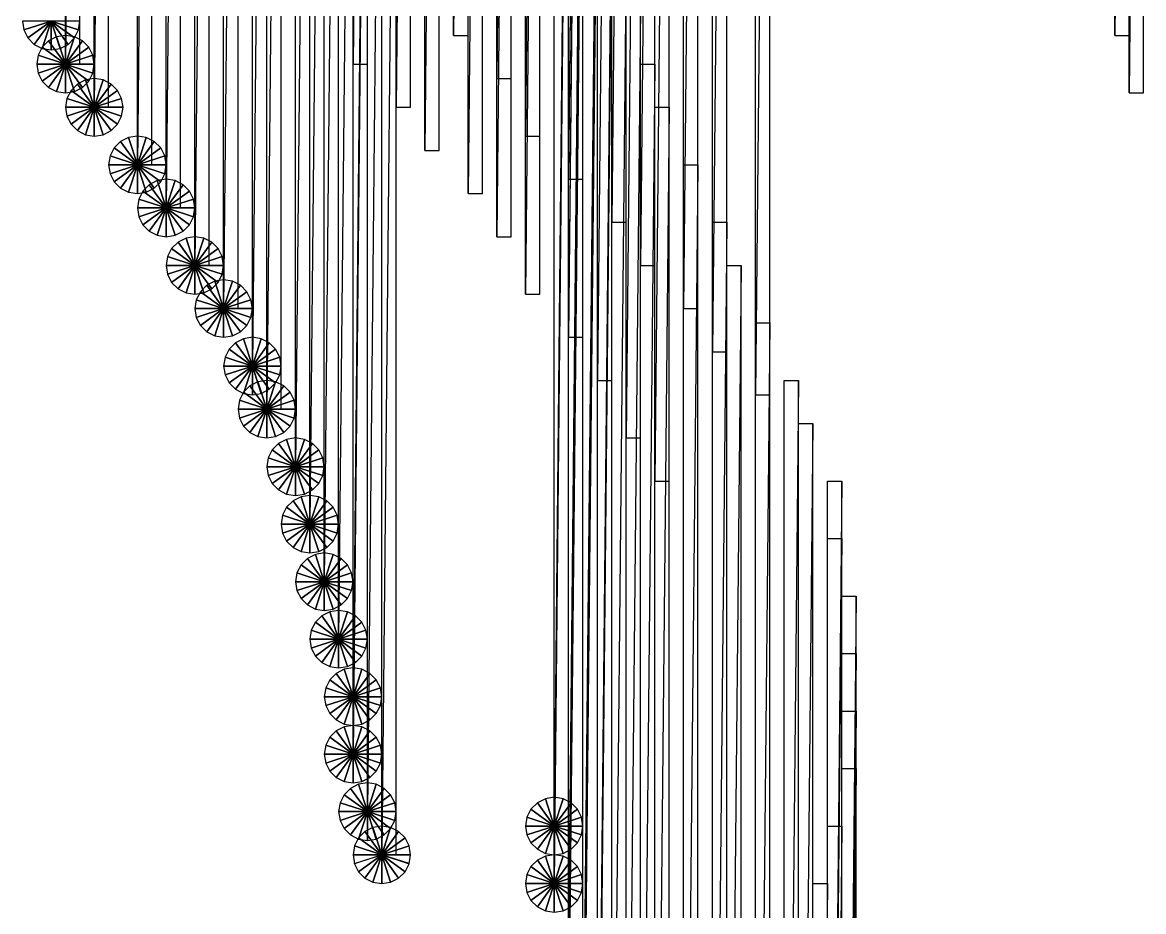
# Model space of a CAD drawing. Header units: metres. Extents: x -172 to 779, y -182 to 937.
# Drawn here: x -2 to 76, y 605 to 666.9 of the extents above; entities that cross this region are included whole.
import ezdxf

# ---------------------------------------------------------------- set-up
doc = ezdxf.new("R2010")
doc.units = ezdxf.units.M

msp = doc.modelspace()

# ---------------------------------------------------------------- linework, layer by layer
for points in [[(28, 666), (29, 666), (29, 767), (29.0001, 767.0001, 0.0001)], [(29, 767), (28, 666), (28, 767), (28.0001, 767.0001, 0.0001)], [(74, 666), (75, 666), (75, 767), (75.0001, 767.0001, 0.0001)], [(75, 767), (74, 666), (74, 767), (74.0001, 767.0001, 0.0001)], [(1, 664), (2, 664), (2, 765), (2.0001, 765.0001, 0.0001)], [(2, 765), (1, 664), (1, 765), (1.0001, 765.0001, 0.0001)], [(21, 664), (22, 664), (22, 765), (22.0001, 765.0001, 0.0001)], [(22, 765), (21, 664), (21, 765), (21.0001, 765.0001, 0.0001)], [(31, 663), (32, 663), (32, 764), (32.0001, 764.0001, 0.0001)], [(32, 764), (31, 663), (31, 764), (31.0001, 764.0001, 0.0001)], [(75, 662), (76, 662), (76, 763), (76.0001, 763.0001, 0.0001)], [(76, 763), (75, 662), (75, 763), (75.0001, 763.0001, 0.0001)], [(3, 661), (4, 661), (4, 762), (4.0001, 762.0001, 0.0001)], [(4, 762), (3, 661), (3, 762), (3.0001, 762.0001, 0.0001)], [(24, 661), (25, 661), (25, 762), (25.0001, 762.0001, 0.0001)], [(25, 762), (24, 661), (24, 762), (24.0001, 762.0001, 0.0001)], [(33, 659), (34, 659), (34, 760), (34.0001, 760.0001, 0.0001)], [(34, 760), (33, 659), (33, 760), (33.0001, 760.0001, 0.0001)], [(26, 658), (27, 658), (27, 759), (27.0001, 759.0001, 0.0001)], [(27, 759), (26, 658), (26, 759), (26.0001, 759.0001, 0.0001)], [(6, 657), (7, 657), (7, 758), (7.0001, 758.0001, 0.0001)], [(7, 758), (6, 657), (6, 758), (6.0001, 758.0001, 0.0001)], [(36, 656), (37, 656), (37, 757), (37.0001, 757.0001, 0.0001)], [(37, 757), (36, 656), (36, 757), (36.0001, 757.0001, 0.0001)], [(29, 655), (30, 655), (30, 756), (30.0001, 756.0001, 0.0001)], [(30, 756), (29, 655), (29, 756), (29.0001, 756.0001, 0.0001)], [(8, 654), (9, 654), (9, 755), (9.0001, 755.0001, 0.0001)], [(9, 755), (8, 654), (8, 755), (8.0001, 755.0001, 0.0001)], [(39, 653), (40, 653), (40, 754), (40.0001, 754.0001, 0.0001)], [(40, 754), (39, 653), (39, 754), (39.0001, 754.0001, 0.0001)], [(31, 652), (32, 652), (32, 753), (32.0001, 753.0001, 0.0001)], [(32, 753), (31, 652), (31, 753), (31.0001, 753.0001, 0.0001)], [(10, 650), (11, 650), (11, 751), (11.0001, 751.0001, 0.0001)], [(11, 751), (10, 650), (10, 751), (10.0001, 751.0001, 0.0001)], [(41, 650), (42, 650), (42, 751), (42.0001, 751.0001, 0.0001)], [(42, 751), (41, 650), (41, 751), (41.0001, 751.0001, 0.0001)], [(33, 648), (34, 648), (34, 749), (34.0001, 749.0001, 0.0001)], [(34, 749), (33, 648), (33, 749), (33.0001, 749.0001, 0.0001)], [(12, 647), (13, 647), (13, 748), (13.0001, 748.0001, 0.0001)], [(13, 748), (12, 647), (12, 748), (12.0001, 748.0001, 0.0001)], [(44, 647), (45, 647), (45, 748), (45.0001, 748.0001, 0.0001)], [(45, 748), (44, 647), (44, 748), (44.0001, 748.0001, 0.0001)], [(36, 645), (37, 645), (37, 746), (37.0001, 746.0001, 0.0001)], [(37, 746), (36, 645), (36, 746), (36.0001, 746.0001, 0.0001)], [(46, 644), (47, 644), (47, 745), (47.0001, 745.0001, 0.0001)], [(47, 745), (46, 644), (46, 745), (46.0001, 745.0001, 0.0001)], [(14, 643), (15, 643), (15, 744), (15.0001, 744.0001, 0.0001)], [(15, 744), (14, 643), (14, 744), (14.0001, 744.0001, 0.0001)], [(38, 642), (39, 642), (39, 743), (39.0001, 743.0001, 0.0001)], [(39, 743), (38, 642), (38, 743), (38.0001, 743.0001, 0.0001)], [(49, 641), (50, 641), (50, 742), (50.0001, 742.0001, 0.0001)], [(50, 742), (49, 641), (49, 742), (49.0001, 742.0001, 0.0001)], [(15, 640), (16, 640), (16, 741), (16.0001, 741.0001, 0.0001)], [(16, 741), (15, 640), (15, 741), (15.0001, 741.0001, 0.0001)], [(40, 638), (41, 638), (41, 739), (41.0001, 739.0001, 0.0001)], [(41, 739), (40, 638), (40, 739), (40.0001, 739.0001, 0.0001)], [(17, 636), (18, 636), (18, 737), (18.0001, 737.0001, 0.0001)], [(18, 737), (17, 636), (17, 737), (17.0001, 737.0001, 0.0001)], [(42, 635), (43, 635), (43, 736), (43.0001, 736.0001, 0.0001)], [(43, 736), (42, 635), (42, 736), (42.0001, 736.0001, 0.0001)], [(18, 632), (19, 632), (19, 733), (19.0001, 733.0001, 0.0001)], [(19, 733), (18, 632), (18, 733), (18.0001, 733.0001, 0.0001)], [(19, 628), (20, 628), (20, 729), (20.0001, 729.0001, 0.0001)], [(20, 729), (19, 628), (19, 729), (19.0001, 729.0001, 0.0001)], [(20, 624), (21, 624), (21, 725), (21.0001, 725.0001, 0.0001)], [(21, 725), (20, 624), (20, 725), (20.0001, 725.0001, 0.0001)], [(21, 620), (22, 620), (22, 721), (22.0001, 721.0001, 0.0001)], [(22, 721), (21, 620), (21, 721), (21.0001, 721.0001, 0.0001)], [(21, 616), (22, 616), (22, 717), (22.0001, 717.0001, 0.0001)], [(22, 717), (21, 616), (21, 717), (21.0001, 717.0001, 0.0001)], [(22, 612), (23, 612), (23, 713), (23.0001, 713.0001, 0.0001)], [(23, 713), (22, 612), (22, 713), (22.0001, 713.0001, 0.0001)], [(35, 611), (36, 611), (36, 712), (36.0001, 712.0001, 0.0001)], [(36, 712), (35, 611), (35, 712), (35.0001, 712.0001, 0.0001)], [(23, 609), (24, 609), (24, 710), (24.0001, 710.0001, 0.0001)], [(24, 710), (23, 609), (23, 710), (23.0001, 710.0001, 0.0001)], [(35, 607), (36, 607), (36, 708), (36.0001, 708.0001, 0.0001)], [(36, 708), (35, 607), (35, 708), (35.0001, 708.0001, 0.0001)], [(36, 603), (37, 603), (37, 704), (37.0001, 704.0001, 0.0001)], [(37, 704), (36, 603), (36, 704), (36.0001, 704.0001, 0.0001)], [(36, 599), (37, 599), (37, 700), (37.0001, 700.0001, 0.0001)], [(37, 700), (36, 599), (36, 700), (36.0001, 700.0001, 0.0001)], [(36, 595), (37, 595), (37, 696), (37.0001, 696.0001, 0.0001)], [(37, 696), (36, 595), (36, 696), (36.0001, 696.0001, 0.0001)], [(37, 591), (38, 591), (38, 692), (38.0001, 692.0001, 0.0001)], [(38, 692), (37, 591), (37, 692), (37.0001, 692.0001, 0.0001)], [(37, 587), (38, 587), (38, 688), (38.0001, 688.0001, 0.0001)], [(38, 688), (37, 587), (37, 688), (37.0001, 688.0001, 0.0001)], [(37, 583), (38, 583), (38, 684), (38.0001, 684.0001, 0.0001)], [(38, 684), (37, 583), (37, 684), (37.0001, 684.0001, 0.0001)], [(38, 579), (39, 579), (39, 680), (39.0001, 680.0001, 0.0001)], [(39, 680), (38, 579), (38, 680), (38.0001, 680.0001, 0.0001)], [(38, 575), (39, 575), (39, 676), (39.0001, 676.0001, 0.0001)], [(39, 676), (38, 575), (38, 676), (38.0001, 676.0001, 0.0001)], [(39, 571), (40, 571), (40, 672), (40.0001, 672.0001, 0.0001)], [(40, 672), (39, 571), (39, 672), (39.0001, 672.0001, 0.0001)], [(40, 567), (41, 567), (41, 668), (41.0001, 668.0001, 0.0001)], [(41, 668), (40, 567), (40, 668), (40.0001, 668.0001, 0.0001)], [(0, 667), (-2, 667), (-1.902113, 666.38196), (-1.902013, 666.3821, 0.0001)], [(0, 667), (-1.902113, 666.38196), (-1.618034, 665.8244), (-1.617934, 665.8245, 0.0001)], [(0, 667), (-1.618034, 665.8244), (-1.175571, 665.38196), (-1.175471, 665.3821, 0.0001)], [(0, 667), (-1.175571, 665.38196), (-0.618034, 665.0979), (-0.617934, 665.098, 0.0001)], [(0, 667), (-0.618034, 665.0979), (0, 665), (0.0001, 665.0001, 0.0001)], [(0, 667), (1.902113, 666.38196), (2, 667), (2.0001, 667.0001, 0.0001)], [(0, 667), (0, 665), (0.618034, 665.0979), (0.618134, 665.098, 0.0001)], [(0, 667), (0.618034, 665.0979), (1.17557, 665.38196), (1.17567, 665.3821, 0.0001)], [(0, 667), (1.17557, 665.38196), (1.618034, 665.8244), (1.618134, 665.8245, 0.0001)], [(0, 667), (1.618034, 665.8244), (1.902113, 666.38196), (1.902213, 666.3821, 0.0001)], [(1, 664), (-0.17557, 665.61804), (-0.618034, 665.1756), (-0.617934, 665.1757, 0.0001)], [(1, 664), (0.381966, 665.9021), (-0.17557, 665.61804), (-0.17547, 665.61816, 0.0001)], [(1, 664), (1, 666), (0.381966, 665.9021), (0.382066, 665.9022, 0.0001)], [(1, 664), (1.618034, 665.9021), (1, 666), (1.0001, 666.0001, 0.0001)], [(1, 664), (2.175571, 665.61804), (1.618034, 665.9021), (1.618134, 665.9022, 0.0001)], [(1, 664), (2.618034, 665.1756), (2.175571, 665.61804), (2.17567, 665.61816, 0.0001)], [(1, 664), (-0.902113, 664.61804), (-1, 664), (-0.9999, 664.0001, 0.0001)], [(1, 664), (-0.618034, 665.1756), (-0.902113, 664.61804), (-0.902013, 664.61816, 0.0001)], [(1, 664), (2.902113, 664.61804), (2.618034, 665.1756), (2.618134, 665.1757, 0.0001)], [(1, 664), (3, 664), (2.902113, 664.61804), (2.902213, 664.61816, 0.0001)], [(1, 664), (-1, 664), (-0.902113, 663.38196), (-0.902013, 663.3821, 0.0001)], [(1, 664), (-0.902113, 663.38196), (-0.618034, 662.8244), (-0.617934, 662.8245, 0.0001)], [(1, 664), (-0.618034, 662.8244), (-0.175571, 662.38196), (-0.175471, 662.3821, 0.0001)], [(1, 664), (-0.175571, 662.38196), (0.381966, 662.0979), (0.382066, 662.098, 0.0001)], [(1, 664), (0.381966, 662.0979), (1, 662), (1.0001, 662.0001, 0.0001)], [(1, 664), (2.902113, 663.38196), (3, 664), (3.0001, 664.0001, 0.0001)], [(1, 664), (1, 662), (1.618034, 662.0979), (1.618134, 662.098, 0.0001)], [(1, 664), (1.618034, 662.0979), (2.17557, 662.38196), (2.17567, 662.3821, 0.0001)], [(1, 664), (2.17557, 662.38196), (2.618034, 662.8244), (2.618134, 662.8245, 0.0001)], [(1, 664), (2.618034, 662.8244), (2.902113, 663.38196), (2.902213, 663.3821, 0.0001)], [(41, 563), (42, 563), (42, 664), (42.0001, 664.0001, 0.0001)], [(42, 664), (41, 563), (41, 664), (41.0001, 664.0001, 0.0001)], [(3, 661), (1.82443, 662.61804), (1.381966, 662.1756), (1.382066, 662.1757, 0.0001)], [(3, 661), (2.381966, 662.9021), (1.82443, 662.61804), (1.82453, 662.61816, 0.0001)], [(3, 661), (3, 663), (2.381966, 662.9021), (2.382066, 662.9022, 0.0001)], [(3, 661), (3.618034, 662.9021), (3, 663), (3.0001, 663.0001, 0.0001)], [(3, 661), (4.175571, 662.61804), (3.618034, 662.9021), (3.618134, 662.9022, 0.0001)], [(3, 661), (4.618034, 662.1756), (4.175571, 662.61804), (4.175671, 662.61816, 0.0001)], [(3, 661), (1.097887, 661.61804), (1, 661), (1.0001, 661.0001, 0.0001)], [(3, 661), (1.381966, 662.1756), (1.097887, 661.61804), (1.097987, 661.61816, 0.0001)], [(3, 661), (4.902113, 661.61804), (4.618034, 662.1756), (4.618134, 662.1757, 0.0001)], [(3, 661), (5, 661), (4.902113, 661.61804), (4.902213, 661.61816, 0.0001)], [(3, 661), (1, 661), (1.097887, 660.38196), (1.097987, 660.3821, 0.0001)], [(3, 661), (1.097887, 660.38196), (1.381966, 659.8244), (1.382066, 659.8245, 0.0001)], [(3, 661), (1.381966, 659.8244), (1.824429, 659.38196), (1.824529, 659.3821, 0.0001)], [(3, 661), (1.824429, 659.38196), (2.381966, 659.0979), (2.382066, 659.098, 0.0001)], [(3, 661), (2.381966, 659.0979), (3, 659), (3.0001, 659.0001, 0.0001)], [(3, 661), (4.902113, 660.38196), (5, 661), (5.0001, 661.0001, 0.0001)], [(3, 661), (3, 659), (3.618034, 659.0979), (3.618134, 659.098, 0.0001)], [(3, 661), (3.618034, 659.0979), (4.17557, 659.38196), (4.17567, 659.3821, 0.0001)], [(3, 661), (4.17557, 659.38196), (4.618034, 659.8244), (4.618134, 659.8245, 0.0001)], [(3, 661), (4.618034, 659.8244), (4.902113, 660.38196), (4.902213, 660.3821, 0.0001)], [(42, 560), (43, 560), (43, 661), (43.0001, 661.0001, 0.0001)], [(43, 661), (42, 560), (42, 661), (42.0001, 661.0001, 0.0001)], [(6, 657), (4.824429, 658.61804), (4.381966, 658.1756), (4.382066, 658.1757, 0.0001)], [(6, 657), (5.381966, 658.9021), (4.824429, 658.61804), (4.82453, 658.61816, 0.0001)], [(6, 657), (6, 659), (5.381966, 658.9021), (5.382066, 658.9022, 0.0001)], [(6, 657), (6.618034, 658.9021), (6, 659), (6.0001, 659.0001, 0.0001)], [(6, 657), (7.175571, 658.61804), (6.618034, 658.9021), (6.618134, 658.9022, 0.0001)], [(6, 657), (7.618034, 658.1756), (7.175571, 658.61804), (7.175671, 658.61816, 0.0001)], [(6, 657), (4.097887, 657.61804), (4, 657), (4.0001, 657.0001, 0.0001)], [(6, 657), (4.381966, 658.1756), (4.097887, 657.61804), (4.097987, 657.61816, 0.0001)], [(6, 657), (7.902113, 657.61804), (7.618034, 658.1756), (7.618134, 658.1757, 0.0001)], [(6, 657), (8, 657), (7.902113, 657.61804), (7.902213, 657.61816, 0.0001)], [(6, 657), (4, 657), (4.097887, 656.38196), (4.097987, 656.3821, 0.0001)], [(6, 657), (4.097887, 656.38196), (4.381966, 655.8244), (4.382066, 655.8245, 0.0001)], [(6, 657), (4.381966, 655.8244), (4.824429, 655.38196), (4.824529, 655.3821, 0.0001)], [(6, 657), (4.824429, 655.38196), (5.381966, 655.0979), (5.382066, 655.098, 0.0001)], [(6, 657), (5.381966, 655.0979), (6, 655), (6.0001, 655.0001, 0.0001)], [(6, 657), (7.902113, 656.38196), (8, 657), (8.0001, 657.0001, 0.0001)], [(6, 657), (6, 655), (6.618034, 655.0979), (6.618135, 655.098, 0.0001)], [(6, 657), (6.618034, 655.0979), (7.17557, 655.38196), (7.17567, 655.3821, 0.0001)], [(6, 657), (7.17557, 655.38196), (7.618034, 655.8244), (7.618134, 655.8245, 0.0001)], [(6, 657), (7.618034, 655.8244), (7.902113, 656.38196), (7.902213, 656.3821, 0.0001)], [(44, 556), (45, 556), (45, 657), (45.0001, 657.0001, 0.0001)], [(45, 657), (44, 556), (44, 657), (44.0001, 657.0001, 0.0001)], [(8, 654), (8, 656), (7.381966, 655.9021), (7.382066, 655.9022, 0.0001)], [(8, 654), (8.618034, 655.9021), (8, 656), (8.0001, 656.0001, 0.0001)], [(8, 654), (6.824429, 655.61804), (6.381966, 655.1756), (6.382066, 655.1757, 0.0001)], [(8, 654), (7.381966, 655.9021), (6.824429, 655.61804), (6.82453, 655.61816, 0.0001)], [(8, 654), (9.17557, 655.61804), (8.618034, 655.9021), (8.618135, 655.9022, 0.0001)], [(8, 654), (9.618034, 655.1756), (9.17557, 655.61804), (9.175671, 655.61816, 0.0001)], [(8, 654), (6.097887, 654.61804), (6, 654), (6.0001, 654.0001, 0.0001)], [(8, 654), (6.381966, 655.1756), (6.097887, 654.61804), (6.097987, 654.61816, 0.0001)], [(8, 654), (9.902113, 654.61804), (9.618034, 655.1756), (9.618135, 655.1757, 0.0001)], [(8, 654), (10, 654), (9.902113, 654.61804), (9.902213, 654.61816, 0.0001)], [(8, 654), (6, 654), (6.097887, 653.38196), (6.097987, 653.3821, 0.0001)], [(8, 654), (6.097887, 653.38196), (6.381966, 652.8244), (6.382066, 652.8245, 0.0001)], [(8, 654), (6.381966, 652.8244), (6.824429, 652.38196), (6.824529, 652.3821, 0.0001)], [(8, 654), (6.824429, 652.38196), (7.381966, 652.0979), (7.382066, 652.098, 0.0001)], [(8, 654), (7.381966, 652.0979), (8, 652), (8.0001, 652.0001, 0.0001)], [(8, 654), (9.902113, 653.38196), (10, 654), (10.0001, 654.0001, 0.0001)], [(8, 654), (8, 652), (8.618034, 652.0979), (8.618135, 652.098, 0.0001)], [(8, 654), (8.618034, 652.0979), (9.17557, 652.38196), (9.175671, 652.3821, 0.0001)], [(8, 654), (9.17557, 652.38196), (9.618034, 652.8244), (9.618135, 652.8245, 0.0001)], [(8, 654), (9.618034, 652.8244), (9.902113, 653.38196), (9.902213, 653.3821, 0.0001)], [(46, 552), (47, 552), (47, 653), (47.0001, 653.0001, 0.0001)], [(47, 653), (46, 552), (46, 653), (46.0001, 653.0001, 0.0001)], [(10, 650), (8.82443, 651.61804), (8.381966, 651.1756), (8.382066, 651.1757, 0.0001)], [(10, 650), (9.381966, 651.9021), (8.82443, 651.61804), (8.82453, 651.61816, 0.0001)], [(10, 650), (10, 652), (9.381966, 651.9021), (9.382066, 651.9022, 0.0001)], [(10, 650), (10.618034, 651.9021), (10, 652), (10.0001, 652.0001, 0.0001)], [(10, 650), (11.17557, 651.61804), (10.618034, 651.9021), (10.618135, 651.9022, 0.0001)], [(10, 650), (11.618034, 651.1756), (11.17557, 651.61804), (11.175671, 651.61816, 0.0001)], [(10, 650), (8.097887, 650.61804), (8, 650), (8.0001, 650.0001, 0.0001)], [(10, 650), (8.381966, 651.1756), (8.097887, 650.61804), (8.097987, 650.61816, 0.0001)], [(10, 650), (11.902113, 650.61804), (11.618034, 651.1756), (11.618135, 651.1757, 0.0001)], [(10, 650), (12, 650), (11.902113, 650.61804), (11.902213, 650.61816, 0.0001)], [(10, 650), (8, 650), (8.097887, 649.38196), (8.097987, 649.3821, 0.0001)], [(10, 650), (8.097887, 649.38196), (8.381966, 648.8244), (8.382066, 648.8245, 0.0001)], [(10, 650), (8.381966, 648.8244), (8.82443, 648.38196), (8.82453, 648.3821, 0.0001)], [(10, 650), (8.82443, 648.38196), (9.381966, 648.0979), (9.382066, 648.098, 0.0001)], [(10, 650), (9.381966, 648.0979), (10, 648), (10.0001, 648.0001, 0.0001)], [(10, 650), (11.902113, 649.38196), (12, 650), (12.0001, 650.0001, 0.0001)], [(10, 650), (10, 648), (10.618034, 648.0979), (10.618135, 648.098, 0.0001)], [(10, 650), (10.618034, 648.0979), (11.17557, 648.38196), (11.175671, 648.3821, 0.0001)], [(10, 650), (11.17557, 648.38196), (11.618034, 648.8244), (11.618135, 648.8245, 0.0001)], [(10, 650), (11.618034, 648.8244), (11.902113, 649.38196), (11.902213, 649.3821, 0.0001)], [(47, 549), (48, 549), (48, 650), (48.0001, 650.0001, 0.0001)], [(48, 650), (47, 549), (47, 650), (47.0001, 650.0001, 0.0001)], [(12, 647), (12, 649), (11.381966, 648.9021), (11.382066, 648.9022, 0.0001)], [(12, 647), (12.618034, 648.9021), (12, 649), (12.0001, 649.0001, 0.0001)], [(12, 647), (10.82443, 648.61804), (10.381966, 648.1756), (10.382066, 648.1757, 0.0001)], [(12, 647), (11.381966, 648.9021), (10.82443, 648.61804), (10.82453, 648.61816, 0.0001)], [(12, 647), (13.17557, 648.61804), (12.618034, 648.9021), (12.618135, 648.9022, 0.0001)], [(12, 647), (13.618034, 648.1756), (13.17557, 648.61804), (13.175671, 648.61816, 0.0001)], [(12, 647), (10.097887, 647.61804), (10, 647), (10.0001, 647.0001, 0.0001)], [(12, 647), (10.381966, 648.1756), (10.097887, 647.61804), (10.097987, 647.61816, 0.0001)], [(12, 647), (13.902113, 647.61804), (13.618034, 648.1756), (13.618135, 648.1757, 0.0001)], [(12, 647), (14, 647), (13.902113, 647.61804), (13.902213, 647.61816, 0.0001)], [(12, 647), (10, 647), (10.097887, 646.38196), (10.097987, 646.3821, 0.0001)], [(12, 647), (10.097887, 646.38196), (10.381966, 645.8244), (10.382066, 645.8245, 0.0001)], [(12, 647), (10.381966, 645.8244), (10.82443, 645.38196), (10.82453, 645.3821, 0.0001)], [(12, 647), (10.82443, 645.38196), (11.381966, 645.0979), (11.382066, 645.098, 0.0001)], [(12, 647), (11.381966, 645.0979), (12, 645), (12.0001, 645.0001, 0.0001)], [(12, 647), (13.902113, 646.38196), (14, 647), (14.0001, 647.0001, 0.0001)], [(12, 647), (12, 645), (12.618034, 645.0979), (12.618135, 645.098, 0.0001)], [(12, 647), (12.618034, 645.0979), (13.17557, 645.38196), (13.175671, 645.3821, 0.0001)], [(12, 647), (13.17557, 645.38196), (13.618034, 645.8244), (13.618135, 645.8245, 0.0001)], [(12, 647), (13.618034, 645.8244), (13.902113, 646.38196), (13.902213, 646.3821, 0.0001)], [(49, 545), (50, 545), (50, 646), (50.0001, 646.0001, 0.0001)], [(50, 646), (49, 545), (49, 646), (49.0001, 646.0001, 0.0001)], [(14, 643), (12.82443, 644.61804), (12.381966, 644.1756), (12.382066, 644.1757, 0.0001)], [(14, 643), (13.381966, 644.9021), (12.82443, 644.61804), (12.82453, 644.61816, 0.0001)], [(14, 643), (14, 645), (13.381966, 644.9021), (13.382066, 644.9022, 0.0001)], [(14, 643), (14.618034, 644.9021), (14, 645), (14.0001, 645.0001, 0.0001)], [(14, 643), (15.17557, 644.61804), (14.618034, 644.9021), (14.618135, 644.9022, 0.0001)], [(14, 643), (15.618034, 644.1756), (15.17557, 644.61804), (15.175671, 644.61816, 0.0001)], [(14, 643), (12.097887, 643.61804), (12, 643), (12.0001, 643.0001, 0.0001)], [(14, 643), (12.381966, 644.1756), (12.097887, 643.61804), (12.097987, 643.61816, 0.0001)], [(14, 643), (15.902113, 643.61804), (15.618034, 644.1756), (15.618135, 644.1757, 0.0001)], [(14, 643), (16, 643), (15.902113, 643.61804), (15.902213, 643.61816, 0.0001)], [(14, 643), (12, 643), (12.097887, 642.38196), (12.097987, 642.3821, 0.0001)], [(14, 643), (12.097887, 642.38196), (12.381966, 641.8244), (12.382066, 641.8245, 0.0001)], [(14, 643), (12.381966, 641.8244), (12.82443, 641.38196), (12.82453, 641.3821, 0.0001)], [(14, 643), (12.82443, 641.38196), (13.381966, 641.0979), (13.382066, 641.098, 0.0001)], [(14, 643), (13.381966, 641.0979), (14, 641), (14.0001, 641.0001, 0.0001)], [(14, 643), (15.902113, 642.38196), (16, 643), (16.0001, 643.0001, 0.0001)], [(14, 643), (14, 641), (14.618034, 641.0979), (14.618135, 641.098, 0.0001)], [(14, 643), (14.618034, 641.0979), (15.17557, 641.38196), (15.175671, 641.3821, 0.0001)], [(14, 643), (15.17557, 641.38196), (15.618034, 641.8244), (15.618135, 641.8245, 0.0001)], [(14, 643), (15.618034, 641.8244), (15.902113, 642.38196), (15.902213, 642.3821, 0.0001)], [(15, 640), (15, 642), (14.381966, 641.9021), (14.382066, 641.9022, 0.0001)], [(15, 640), (15.618034, 641.9021), (15, 642), (15.0001, 642.0001, 0.0001)], [(51, 541), (52, 541), (52, 642), (52.0001, 642.0001, 0.0001)], [(52, 642), (51, 541), (51, 642), (51.0001, 642.0001, 0.0001)], [(15, 640), (13.381966, 641.1756), (13.097887, 640.61804), (13.097987, 640.61816, 0.0001)], [(15, 640), (13.82443, 641.61804), (13.381966, 641.1756), (13.382066, 641.1757, 0.0001)], [(15, 640), (14.381966, 641.9021), (13.82443, 641.61804), (13.82453, 641.61816, 0.0001)], [(15, 640), (16.175571, 641.61804), (15.618034, 641.9021), (15.618135, 641.9022, 0.0001)], [(15, 640), (16.618034, 641.1756), (16.175571, 641.61804), (16.17567, 641.61816, 0.0001)], [(15, 640), (16.902113, 640.61804), (16.618034, 641.1756), (16.618134, 641.1757, 0.0001)], [(15, 640), (13.097887, 640.61804), (13, 640), (13.0001, 640.0001, 0.0001)], [(15, 640), (17, 640), (16.902113, 640.61804), (16.902212, 640.61816, 0.0001)], [(15, 640), (13, 640), (13.097887, 639.38196), (13.097987, 639.3821, 0.0001)], [(15, 640), (13.097887, 639.38196), (13.381966, 638.8244), (13.382066, 638.8245, 0.0001)], [(15, 640), (13.381966, 638.8244), (13.82443, 638.38196), (13.82453, 638.3821, 0.0001)], [(15, 640), (13.82443, 638.38196), (14.381966, 638.0979), (14.382066, 638.098, 0.0001)], [(15, 640), (14.381966, 638.0979), (15, 638), (15.0001, 638.0001, 0.0001)], [(15, 640), (16.902113, 639.38196), (17, 640), (17.0001, 640.0001, 0.0001)], [(15, 640), (15, 638), (15.618034, 638.0979), (15.618135, 638.098, 0.0001)], [(15, 640), (15.618034, 638.0979), (16.17557, 638.38196), (16.175669, 638.3821, 0.0001)], [(15, 640), (16.17557, 638.38196), (16.618034, 638.8244), (16.618134, 638.8245, 0.0001)], [(15, 640), (16.618034, 638.8244), (16.902113, 639.38196), (16.902212, 639.3821, 0.0001)], [(52, 538), (53, 538), (53, 639), (53.0001, 639.0001, 0.0001)], [(53, 639), (52, 538), (52, 639), (52.0001, 639.0001, 0.0001)], [(17, 636), (15.82443, 637.61804), (15.381966, 637.1756), (15.382066, 637.1757, 0.0001)], [(17, 636), (16.381966, 637.9021), (15.82443, 637.61804), (15.82453, 637.61816, 0.0001)], [(17, 636), (17, 638), (16.381966, 637.9021), (16.382065, 637.9022, 0.0001)], [(17, 636), (17.618034, 637.9021), (17, 638), (17.0001, 638.0001, 0.0001)], [(17, 636), (18.175571, 637.61804), (17.618034, 637.9021), (17.618134, 637.9022, 0.0001)], [(17, 636), (18.618034, 637.1756), (18.175571, 637.61804), (18.17567, 637.61816, 0.0001)], [(17, 636), (15.097887, 636.61804), (15, 636), (15.0001, 636.0001, 0.0001)], [(17, 636), (15.381966, 637.1756), (15.097887, 636.61804), (15.097987, 636.61816, 0.0001)], [(17, 636), (18.902113, 636.61804), (18.618034, 637.1756), (18.618134, 637.1757, 0.0001)], [(17, 636), (19, 636), (18.902113, 636.61804), (18.902212, 636.61816, 0.0001)], [(17, 636), (15, 636), (15.097887, 635.38196), (15.097987, 635.3821, 0.0001)], [(17, 636), (15.097887, 635.38196), (15.381966, 634.8244), (15.382066, 634.8245, 0.0001)], [(17, 636), (15.381966, 634.8244), (15.82443, 634.38196), (15.82453, 634.3821, 0.0001)], [(17, 636), (15.82443, 634.38196), (16.381966, 634.0979), (16.382065, 634.098, 0.0001)], [(17, 636), (16.381966, 634.0979), (17, 634), (17.0001, 634.0001, 0.0001)], [(17, 636), (18.902113, 635.38196), (19, 636), (19.0001, 636.0001, 0.0001)], [(17, 636), (17, 634), (17.618034, 634.0979), (17.618134, 634.098, 0.0001)], [(17, 636), (17.618034, 634.0979), (18.17557, 634.38196), (18.175669, 634.3821, 0.0001)], [(17, 636), (18.17557, 634.38196), (18.618034, 634.8244), (18.618134, 634.8245, 0.0001)], [(17, 636), (18.618034, 634.8244), (18.902113, 635.38196), (18.902212, 635.3821, 0.0001)], [(54, 534), (55, 534), (55, 635), (55.0001, 635.0001, 0.0001)], [(55, 635), (54, 534), (54, 635), (54.0001, 635.0001, 0.0001)], [(18, 632), (16.82443, 633.61804), (16.381966, 633.1756), (16.382065, 633.1757, 0.0001)], [(18, 632), (17.381966, 633.9021), (16.82443, 633.61804), (16.82453, 633.61816, 0.0001)], [(18, 632), (18, 634), (17.381966, 633.9021), (17.382065, 633.9022, 0.0001)], [(18, 632), (18.618034, 633.9021), (18, 634), (18.0001, 634.0001, 0.0001)], [(18, 632), (19.175571, 633.61804), (18.618034, 633.9021), (18.618134, 633.9022, 0.0001)], [(18, 632), (19.618034, 633.1756), (19.175571, 633.61804), (19.17567, 633.61816, 0.0001)], [(18, 632), (16.097887, 632.61804), (16, 632), (16.0001, 632.0001, 0.0001)], [(18, 632), (16.381966, 633.1756), (16.097887, 632.61804), (16.097986, 632.61816, 0.0001)], [(18, 632), (19.902113, 632.61804), (19.618034, 633.1756), (19.618134, 633.1757, 0.0001)], [(18, 632), (20, 632), (19.902113, 632.61804), (19.902212, 632.61816, 0.0001)], [(18, 632), (16, 632), (16.097887, 631.38196), (16.097986, 631.3821, 0.0001)], [(18, 632), (16.097887, 631.38196), (16.381966, 630.8244), (16.382065, 630.8245, 0.0001)], [(18, 632), (16.381966, 630.8244), (16.824429, 630.38196), (16.824528, 630.3821, 0.0001)], [(18, 632), (16.824429, 630.38196), (17.381966, 630.0979), (17.382065, 630.098, 0.0001)], [(18, 632), (17.381966, 630.0979), (18, 630), (18.0001, 630.0001, 0.0001)], [(18, 632), (19.902113, 631.38196), (20, 632), (20.0001, 632.0001, 0.0001)], [(18, 632), (18, 630), (18.618034, 630.0979), (18.618134, 630.098, 0.0001)], [(18, 632), (18.618034, 630.0979), (19.17557, 630.38196), (19.175669, 630.3821, 0.0001)], [(18, 632), (19.17557, 630.38196), (19.618034, 630.8244), (19.618134, 630.8245, 0.0001)], [(18, 632), (19.618034, 630.8244), (19.902113, 631.38196), (19.902212, 631.3821, 0.0001)], [(54, 530), (55, 530), (55, 631), (55.0001, 631.0001, 0.0001)], [(55, 631), (54, 530), (54, 631), (54.0001, 631.0001, 0.0001)], [(19, 628), (17.82443, 629.61804), (17.381966, 629.1756), (17.382065, 629.1757, 0.0001)], [(19, 628), (18.381966, 629.9021), (17.82443, 629.61804), (17.82453, 629.61816, 0.0001)], [(19, 628), (19, 630), (18.381966, 629.9021), (18.382065, 629.9022, 0.0001)], [(19, 628), (19.618034, 629.9021), (19, 630), (19.0001, 630.0001, 0.0001)], [(19, 628), (20.175571, 629.61804), (19.618034, 629.9021), (19.618134, 629.9022, 0.0001)], [(19, 628), (20.618034, 629.1756), (20.175571, 629.61804), (20.17567, 629.61816, 0.0001)], [(19, 628), (17.381966, 629.1756), (17.097887, 628.61804), (17.097986, 628.61816, 0.0001)], [(19, 628), (20.902113, 628.61804), (20.618034, 629.1756), (20.618134, 629.1757, 0.0001)], [(19, 628), (17.097887, 628.61804), (17, 628), (17.0001, 628.0001, 0.0001)], [(19, 628), (17, 628), (17.097887, 627.38196), (17.097986, 627.3821, 0.0001)], [(19, 628), (17.097887, 627.38196), (17.381966, 626.8244), (17.382065, 626.8245, 0.0001)], [(19, 628), (17.381966, 626.8244), (17.824429, 626.38196), (17.824528, 626.3821, 0.0001)], [(19, 628), (17.824429, 626.38196), (18.381966, 626.0979), (18.382065, 626.098, 0.0001)], [(19, 628), (18.381966, 626.0979), (19, 626), (19.0001, 626.0001, 0.0001)], [(19, 628), (21, 628), (20.902113, 628.61804), (20.902212, 628.61816, 0.0001)], [(19, 628), (20.902113, 627.38196), (21, 628), (21.0001, 628.0001, 0.0001)], [(19, 628), (19, 626), (19.618034, 626.0979), (19.618134, 626.098, 0.0001)], [(19, 628), (19.618034, 626.0979), (20.17557, 626.38196), (20.175669, 626.3821, 0.0001)], [(19, 628), (20.17557, 626.38196), (20.618034, 626.8244), (20.618134, 626.8245, 0.0001)], [(19, 628), (20.618034, 626.8244), (20.902113, 627.38196), (20.902212, 627.3821, 0.0001)], [(55, 526), (56, 526), (56, 627), (56.0001, 627.0001, 0.0001)], [(56, 627), (55, 526), (55, 627), (55.0001, 627.0001, 0.0001)], [(20, 624), (18.82443, 625.61804), (18.381966, 625.1756), (18.382065, 625.1757, 0.0001)], [(20, 624), (19.381966, 625.9021), (18.82443, 625.61804), (18.82453, 625.61816, 0.0001)], [(20, 624), (20, 626), (19.381966, 625.9021), (19.382065, 625.9022, 0.0001)], [(20, 624), (20.618034, 625.9021), (20, 626), (20.0001, 626.0001, 0.0001)], [(20, 624), (21.175571, 625.61804), (20.618034, 625.9021), (20.618134, 625.9022, 0.0001)], [(20, 624), (21.618034, 625.1756), (21.175571, 625.61804), (21.17567, 625.61816, 0.0001)], [(20, 624), (18.381966, 625.1756), (18.097887, 624.61804), (18.097986, 624.61816, 0.0001)], [(20, 624), (21.902113, 624.61804), (21.618034, 625.1756), (21.618134, 625.1757, 0.0001)], [(20, 624), (18.097887, 624.61804), (18, 624), (18.0001, 624.0001, 0.0001)], [(20, 624), (22, 624), (21.902113, 624.61804), (21.902212, 624.61816, 0.0001)], [(20, 624), (18, 624), (18.097887, 623.38196), (18.097986, 623.3821, 0.0001)], [(20, 624), (18.097887, 623.38196), (18.381966, 622.8244), (18.382065, 622.8245, 0.0001)], [(20, 624), (18.381966, 622.8244), (18.824429, 622.38196), (18.824528, 622.3821, 0.0001)], [(20, 624), (18.824429, 622.38196), (19.381966, 622.0979), (19.382065, 622.098, 0.0001)], [(20, 624), (19.381966, 622.0979), (20, 622), (20.0001, 622.0001, 0.0001)], [(20, 624), (21.902113, 623.38196), (22, 624), (22.0001, 624.0001, 0.0001)], [(20, 624), (20, 622), (20.618034, 622.0979), (20.618134, 622.098, 0.0001)], [(20, 624), (20.618034, 622.0979), (21.17557, 622.38196), (21.175669, 622.3821, 0.0001)], [(20, 624), (21.17557, 622.38196), (21.618034, 622.8244), (21.618134, 622.8245, 0.0001)], [(20, 624), (21.618034, 622.8244), (21.902113, 623.38196), (21.902212, 623.3821, 0.0001)], [(55, 522), (56, 522), (56, 623), (56.0001, 623.0001, 0.0001)], [(56, 623), (55, 522), (55, 623), (55.0001, 623.0001, 0.0001)], [(21, 620), (20.381966, 621.9021), (19.82443, 621.61804), (19.82453, 621.61816, 0.0001)], [(21, 620), (21, 622), (20.381966, 621.9021), (20.382065, 621.9022, 0.0001)], [(21, 620), (21.618034, 621.9021), (21, 622), (21.0001, 622.0001, 0.0001)], [(21, 620), (22.175571, 621.61804), (21.618034, 621.9021), (21.618134, 621.9022, 0.0001)], [(21, 620), (19.381966, 621.1756), (19.097887, 620.61804), (19.097986, 620.61816, 0.0001)], [(21, 620), (19.82443, 621.61804), (19.381966, 621.1756), (19.382065, 621.1757, 0.0001)], [(21, 620), (22.618034, 621.1756), (22.175571, 621.61804), (22.17567, 621.61816, 0.0001)], [(21, 620), (22.902113, 620.61804), (22.618034, 621.1756), (22.618134, 621.1757, 0.0001)], [(21, 620), (19.097887, 620.61804), (19, 620), (19.0001, 620.0001, 0.0001)], [(21, 620), (23, 620), (22.902113, 620.61804), (22.902212, 620.61816, 0.0001)], [(21, 620), (19, 620), (19.097887, 619.38196), (19.097986, 619.3821, 0.0001)], [(21, 620), (19.097887, 619.38196), (19.381966, 618.8244), (19.382065, 618.8245, 0.0001)], [(21, 620), (19.381966, 618.8244), (19.824429, 618.38196), (19.824528, 618.3821, 0.0001)], [(21, 620), (19.824429, 618.38196), (20.381966, 618.0979), (20.382065, 618.098, 0.0001)], [(21, 620), (20.381966, 618.0979), (21, 618), (21.0001, 618.0001, 0.0001)], [(21, 620), (22.902113, 619.38196), (23, 620), (23.0001, 620.0001, 0.0001)], [(21, 620), (21, 618), (21.618034, 618.0979), (21.618134, 618.098, 0.0001)], [(21, 620), (21.618034, 618.0979), (22.17557, 618.38196), (22.175669, 618.3821, 0.0001)], [(21, 620), (22.17557, 618.38196), (22.618034, 618.8244), (22.618134, 618.8245, 0.0001)], [(21, 620), (22.618034, 618.8244), (22.902113, 619.38196), (22.902212, 619.3821, 0.0001)], [(55, 518), (56, 518), (56, 619), (56.0001, 619.0001, 0.0001)], [(56, 619), (55, 518), (55, 619), (55.0001, 619.0001, 0.0001)], [(21, 616), (20.381966, 617.9021), (19.82443, 617.61804), (19.82453, 617.61816, 0.0001)], [(21, 616), (21, 618), (20.381966, 617.9021), (20.382065, 617.9022, 0.0001)], [(21, 616), (21.618034, 617.9021), (21, 618), (21.0001, 618.0001, 0.0001)], [(21, 616), (22.175571, 617.61804), (21.618034, 617.9021), (21.618134, 617.9022, 0.0001)], [(21, 616), (19.381966, 617.1756), (19.097887, 616.61804), (19.097986, 616.61816, 0.0001)], [(21, 616), (19.82443, 617.61804), (19.381966, 617.1756), (19.382065, 617.1757, 0.0001)], [(21, 616), (22.618034, 617.1756), (22.175571, 617.61804), (22.17567, 617.61816, 0.0001)], [(21, 616), (22.902113, 616.61804), (22.618034, 617.1756), (22.618134, 617.1757, 0.0001)], [(21, 616), (19.097887, 616.61804), (19, 616), (19.0001, 616.0001, 0.0001)], [(21, 616), (23, 616), (22.902113, 616.61804), (22.902212, 616.61816, 0.0001)], [(21, 616), (19, 616), (19.097887, 615.38196), (19.097986, 615.3821, 0.0001)], [(21, 616), (19.097887, 615.38196), (19.381966, 614.8244), (19.382065, 614.8245, 0.0001)], [(21, 616), (19.381966, 614.8244), (19.824429, 614.38196), (19.824528, 614.3821, 0.0001)], [(21, 616), (19.824429, 614.38196), (20.381966, 614.0979), (20.382065, 614.098, 0.0001)], [(21, 616), (20.381966, 614.0979), (21, 614), (21.0001, 614.0001, 0.0001)], [(21, 616), (22.902113, 615.38196), (23, 616), (23.0001, 616.0001, 0.0001)], [(21, 616), (21, 614), (21.618034, 614.0979), (21.618134, 614.098, 0.0001)], [(21, 616), (21.618034, 614.0979), (22.17557, 614.38196), (22.175669, 614.3821, 0.0001)], [(21, 616), (22.17557, 614.38196), (22.618034, 614.8244), (22.618134, 614.8245, 0.0001)], [(21, 616), (22.618034, 614.8244), (22.902113, 615.38196), (22.902212, 615.3821, 0.0001)], [(55, 514), (56, 514), (56, 615), (56.0001, 615.0001, 0.0001)], [(56, 615), (55, 514), (55, 615), (55.0001, 615.0001, 0.0001)], [(22, 612), (21.381966, 613.9021), (20.82443, 613.61804), (20.82453, 613.61816, 0.0001)], [(22, 612), (22, 614), (21.381966, 613.9021), (21.382065, 613.9022, 0.0001)], [(22, 612), (22.618034, 613.9021), (22, 614), (22.0001, 614.0001, 0.0001)], [(22, 612), (23.175571, 613.61804), (22.618034, 613.9021), (22.618134, 613.9022, 0.0001)], [(22, 612), (20.381966, 613.1756), (20.097887, 612.61804), (20.097986, 612.61816, 0.0001)], [(22, 612), (20.82443, 613.61804), (20.381966, 613.1756), (20.382065, 613.1757, 0.0001)], [(22, 612), (23.618034, 613.1756), (23.175571, 613.61804), (23.17567, 613.61816, 0.0001)], [(22, 612), (23.902113, 612.61804), (23.618034, 613.1756), (23.618134, 613.1757, 0.0001)], [(22, 612), (20.097887, 612.61804), (20, 612), (20.0001, 612.0001, 0.0001)], [(22, 612), (24, 612), (23.902113, 612.61804), (23.902212, 612.61816, 0.0001)], [(35, 611), (33.82443, 612.61804), (33.381966, 612.1756), (33.382065, 612.1757, 0.0001)], [(35, 611), (34.381966, 612.9021), (33.82443, 612.61804), (33.824528, 612.61816, 0.0001)], [(35, 611), (35, 613), (34.381966, 612.9021), (34.382065, 612.9022, 0.0001)], [(35, 611), (35.618034, 612.9021), (35, 613), (35.0001, 613.0001, 0.0001)], [(35, 611), (36.17557, 612.61804), (35.618034, 612.9021), (35.618134, 612.9022, 0.0001)], [(35, 611), (36.618034, 612.1756), (36.17557, 612.61804), (36.17567, 612.61816, 0.0001)], [(22, 612), (20, 612), (20.097887, 611.38196), (20.097986, 611.3821, 0.0001)], [(22, 612), (20.097887, 611.38196), (20.381966, 610.8244), (20.382065, 610.8245, 0.0001)], [(22, 612), (20.381966, 610.8244), (20.824429, 610.38196), (20.824528, 610.3821, 0.0001)], [(22, 612), (20.824429, 610.38196), (21.381966, 610.0979), (21.382065, 610.098, 0.0001)], [(22, 612), (21.381966, 610.0979), (22, 610), (22.0001, 610.0001, 0.0001)], [(22, 612), (23.902113, 611.38196), (24, 612), (24.0001, 612.0001, 0.0001)], [(22, 612), (22, 610), (22.618034, 610.0979), (22.618134, 610.098, 0.0001)], [(22, 612), (22.618034, 610.0979), (23.17557, 610.38196), (23.175669, 610.3821, 0.0001)], [(22, 612), (23.17557, 610.38196), (23.618034, 610.8244), (23.618134, 610.8245, 0.0001)], [(22, 612), (23.618034, 610.8244), (23.902113, 611.38196), (23.902212, 611.3821, 0.0001)], [(35, 611), (33.097885, 611.61804), (33, 611), (33.0001, 611.0001, 0.0001)], [(35, 611), (33.381966, 612.1756), (33.097885, 611.61804), (33.097984, 611.61816, 0.0001)], [(35, 611), (36.902115, 611.61804), (36.618034, 612.1756), (36.618134, 612.1757, 0.0001)], [(35, 611), (37, 611), (36.902115, 611.61804), (36.902214, 611.61816, 0.0001)], [(23, 609), (22.381966, 610.9021), (21.82443, 610.61804), (21.82453, 610.61816, 0.0001)], [(23, 609), (23, 611), (22.381966, 610.9021), (22.382065, 610.9022, 0.0001)], [(23, 609), (23.618034, 610.9021), (23, 611), (23.0001, 611.0001, 0.0001)], [(23, 609), (24.175571, 610.61804), (23.618034, 610.9021), (23.618134, 610.9022, 0.0001)], [(35, 611), (33, 611), (33.097885, 610.38196), (33.097984, 610.3821, 0.0001)], [(35, 611), (33.097885, 610.38196), (33.381966, 609.8244), (33.382065, 609.8245, 0.0001)], [(35, 611), (33.381966, 609.8244), (33.82443, 609.38196), (33.824528, 609.3821, 0.0001)], [(35, 611), (33.82443, 609.38196), (34.381966, 609.0979), (34.382065, 609.098, 0.0001)], [(35, 611), (34.381966, 609.0979), (35, 609), (35.0001, 609.0001, 0.0001)], [(35, 611), (36.902115, 610.38196), (37, 611), (37.0001, 611.0001, 0.0001)], [(35, 611), (35, 609), (35.618034, 609.0979), (35.618134, 609.098, 0.0001)], [(35, 611), (35.618034, 609.0979), (36.17557, 609.38196), (36.17567, 609.3821, 0.0001)], [(35, 611), (36.17557, 609.38196), (36.618034, 609.8244), (36.618134, 609.8245, 0.0001)], [(35, 611), (36.618034, 609.8244), (36.902115, 610.38196), (36.902214, 610.3821, 0.0001)], [(54, 510), (55, 510), (55, 611), (55.0001, 611.0001, 0.0001)], [(55, 611), (54, 510), (54, 611), (54.0001, 611.0001, 0.0001)], [(23, 609), (21.381966, 610.1756), (21.097887, 609.61804), (21.097986, 609.61816, 0.0001)], [(23, 609), (21.82443, 610.61804), (21.381966, 610.1756), (21.382065, 610.1757, 0.0001)], [(23, 609), (24.618034, 610.1756), (24.175571, 610.61804), (24.17567, 610.61816, 0.0001)], [(23, 609), (24.902113, 609.61804), (24.618034, 610.1756), (24.618134, 610.1757, 0.0001)], [(23, 609), (21.097887, 609.61804), (21, 609), (21.0001, 609.0001, 0.0001)], [(23, 609), (25, 609), (24.902113, 609.61804), (24.902212, 609.61816, 0.0001)], [(23, 609), (21, 609), (21.097887, 608.38196), (21.097986, 608.3821, 0.0001)], [(23, 609), (21.097887, 608.38196), (21.381966, 607.8244), (21.382065, 607.8245, 0.0001)], [(23, 609), (21.381966, 607.8244), (21.824429, 607.38196), (21.824528, 607.3821, 0.0001)], [(23, 609), (21.824429, 607.38196), (22.381966, 607.0979), (22.382065, 607.098, 0.0001)], [(23, 609), (22.381966, 607.0979), (23, 607), (23.0001, 607.0001, 0.0001)], [(23, 609), (24.902113, 608.38196), (25, 609), (25.0001, 609.0001, 0.0001)], [(23, 609), (23, 607), (23.618034, 607.0979), (23.618134, 607.098, 0.0001)], [(23, 609), (23.618034, 607.0979), (24.17557, 607.38196), (24.175669, 607.3821, 0.0001)], [(23, 609), (24.17557, 607.38196), (24.618034, 607.8244), (24.618134, 607.8245, 0.0001)], [(23, 609), (24.618034, 607.8244), (24.902113, 608.38196), (24.902212, 608.3821, 0.0001)], [(35, 607), (33.82443, 608.61804), (33.381966, 608.1756), (33.382065, 608.1757, 0.0001)], [(35, 607), (34.381966, 608.9021), (33.82443, 608.61804), (33.824528, 608.61816, 0.0001)], [(35, 607), (35, 609), (34.381966, 608.9021), (34.382065, 608.9022, 0.0001)], [(35, 607), (35.618034, 608.9021), (35, 609), (35.0001, 609.0001, 0.0001)], [(35, 607), (36.17557, 608.61804), (35.618034, 608.9021), (35.618134, 608.9022, 0.0001)], [(35, 607), (36.618034, 608.1756), (36.17557, 608.61804), (36.17567, 608.61816, 0.0001)], [(35, 607), (33.381966, 608.1756), (33.097885, 607.61804), (33.097984, 607.61816, 0.0001)], [(35, 607), (36.902115, 607.61804), (36.618034, 608.1756), (36.618134, 608.1757, 0.0001)], [(35, 607), (33.097885, 607.61804), (33, 607), (33.0001, 607.0001, 0.0001)], [(35, 607), (33, 607), (33.097885, 606.38196), (33.097984, 606.3821, 0.0001)], [(35, 607), (33.097885, 606.38196), (33.381966, 605.8244), (33.382065, 605.8245, 0.0001)], [(35, 607), (33.381966, 605.8244), (33.82443, 605.38196), (33.824528, 605.3821, 0.0001)], [(35, 607), (33.82443, 605.38196), (34.381966, 605.0979), (34.382065, 605.098, 0.0001)], [(35, 607), (34.381966, 605.0979), (35, 605), (35.0001, 605.0001, 0.0001)], [(35, 607), (37, 607), (36.902115, 607.61804), (36.902214, 607.61816, 0.0001)], [(35, 607), (36.902115, 606.38196), (37, 607), (37.0001, 607.0001, 0.0001)], [(35, 607), (35, 605), (35.618034, 605.0979), (35.618134, 605.098, 0.0001)], [(35, 607), (35.618034, 605.0979), (36.17557, 605.38196), (36.17567, 605.3821, 0.0001)], [(35, 607), (36.17557, 605.38196), (36.618034, 605.8244), (36.618134, 605.8245, 0.0001)], [(35, 607), (36.618034, 605.8244), (36.902115, 606.38196), (36.902214, 606.3821, 0.0001)], [(53, 506), (54, 506), (54, 607), (54.0001, 607.0001, 0.0001)], [(54, 607), (53, 506), (53, 607), (53.0001, 607.0001, 0.0001)]]:
    msp.add_3dface(points)

doc.saveas('drawing.dxf')
